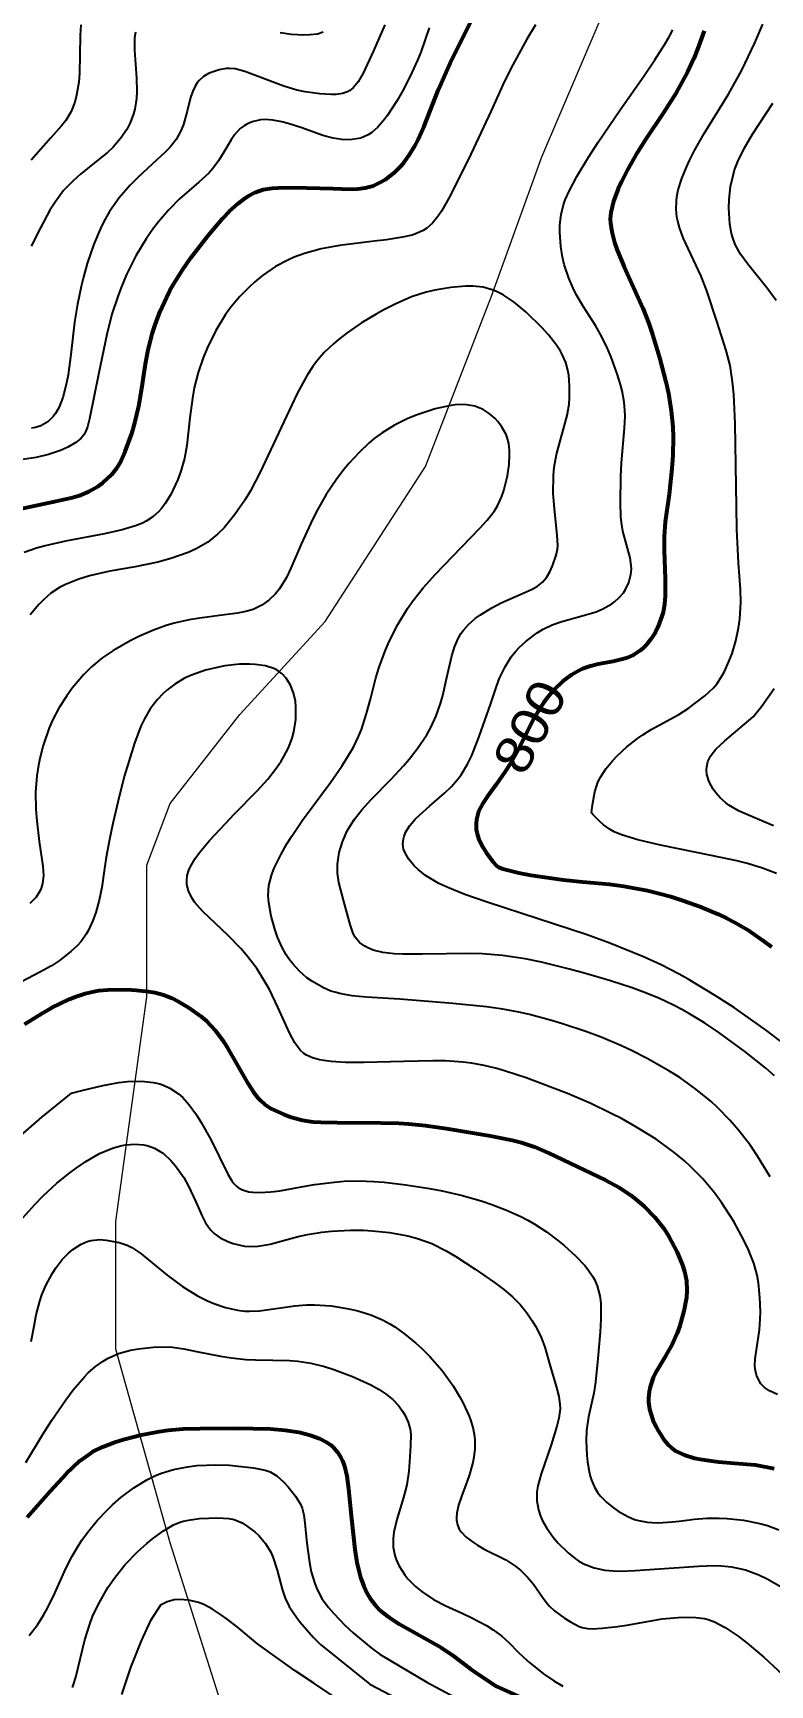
# Model space of a CAD drawing. Header units: metres. Extents: x 545098 to 555652, y 1854398 to 1862642.
# Drawn here: x 548438 to 548775, y 1857948 to 1858705 of the extents above; entities that cross this region are included whole.
import ezdxf
from ezdxf.enums import TextEntityAlignment as Align

# ---------------------------------------------------------------- set-up
doc = ezdxf.new("R2010")
doc.units = ezdxf.units.M
doc.header["$LTSCALE"] = 6.8
for name, color, linetype, lineweight in [('1', 7, 'Continuous', 25), ('2', 7, 'Continuous', 53), ('53', 7, 'Continuous', 13)]:
    doc.layers.add(name, color=color, linetype=linetype, lineweight=lineweight)
doc.layers.add('4', color=7, linetype='Continuous')

msp = doc.modelspace()

# ---------------------------------------------------------------- linework, layer by layer
at = {"layer": '1'}
for points in [[(548667.91, 1858708.39), (548663.95, 1858701.88), (548657.46, 1858690.13), (548653.7, 1858682.57), (548647.41, 1858668.72), (548637.2, 1858646.81), (548628.17, 1858629.02), (548624.76, 1858623.05), (548623.12, 1858620.56), (548620.66, 1858617.5), (548618.14, 1858615.28), (548616.48, 1858614.2), (548613.37, 1858612.75), (548611.33, 1858612.08), (548606.92, 1858611.14), (548599.72, 1858609.98), (548594.03, 1858609.24), (548578.16, 1858607.28), (548569.73, 1858605.76), (548562.08, 1858603.71), (548557.42, 1858601.99), (548554.48, 1858600.68), (548548.87, 1858597.63), (548542.92, 1858593.53), (548539.21, 1858590.49), (548536.88, 1858588.37), (548532.6, 1858584.02), (548528.46, 1858579.06), (548526.01, 1858575.66), (548521.6, 1858568.39), (548517.54, 1858560.26), (548515.71, 1858555.91), (548513.39, 1858549.11), (548511.67, 1858542.11), (548510.82, 1858537.43), (548509.62, 1858528.32), (548508.27, 1858515.79), (548507.19, 1858509.83), (548505.53, 1858503.94), (548504.15, 1858500.16), (548500.98, 1858493.34), (548498.41, 1858489.16), (548496.6, 1858486.8), (548495.34, 1858485.4), (548492.66, 1858482.99), (548489.65, 1858481), (548487.9, 1858480.12), (548484.79, 1858478.89), (548478.67, 1858477.13), (548470.52, 1858475.32), (548452.71, 1858471.84), (548443.36, 1858469.77), (548439.39, 1858468.66), (548433.76, 1858466.67)], [(548459.73, 1858708.41), (548459.48, 1858703.44), (548459.33, 1858694.43), (548459.14, 1858686.33), (548458.79, 1858682.15), (548457.8, 1858676.11), (548456.99, 1858673.04), (548455.29, 1858668.64), (548452.88, 1858664.65), (548450.9, 1858662.08), (548446.04, 1858656.58), (548437.07, 1858646.45)], [(548598.85, 1858708.35), (548593.68, 1858696.55), (548588.93, 1858686.22), (548586.65, 1858682.27), (548584.38, 1858679.54), (548582.82, 1858678.33), (548581.74, 1858677.73), (548579.45, 1858676.93), (548576.58, 1858676.5), (548574.4, 1858676.43), (548569.15, 1858676.78), (548562.47, 1858677.74), (548558.68, 1858678.54), (548552.61, 1858680.24), (548534.74, 1858687.07), (548530.33, 1858688.17), (548527.81, 1858688.39), (548526.23, 1858688.34), (548523.1, 1858687.82), (548519.84, 1858686.79), (548518.22, 1858686.06), (548515.91, 1858684.68), (548513.87, 1858682.89), (548512.99, 1858681.83), (548512.21, 1858680.66), (548510.96, 1858678.03), (548509.98, 1858675.1), (548508.43, 1858668.87), (548506.69, 1858662.78), (548505.57, 1858659.91), (548503.42, 1858655.91), (548500.56, 1858652.28), (548498.24, 1858649.91), (548492.61, 1858644.78), (548485.83, 1858638.52), (548482.31, 1858634.97), (548477.28, 1858629.19), (548472.89, 1858622.91), (548470.3, 1858618.34), (548468.7, 1858615.09), (548465.73, 1858607.99), (548462.71, 1858599.02), (548460.94, 1858592.75), (548459.89, 1858588.56), (548458.17, 1858580.48), (548456.87, 1858572.22), (548455.22, 1858557.43), (548453.9, 1858548.04), (548453.05, 1858543.64), (548451.51, 1858537.74), (548449.61, 1858532.96), (548448.13, 1858530.38), (548447.04, 1858528.93), (548444.62, 1858526.59), (548443.62, 1858525.9), (548441.45, 1858524.78), (548439.01, 1858523.98), (548437.22, 1858523.59)], [(548619.26, 1858707.01), (548615.44, 1858695.88), (548613.92, 1858692.15), (548610.55, 1858684.84), (548606.93, 1858677.97), (548604.5, 1858673.78), (548599.9, 1858666.73)], [(548728.96, 1858702.9), (548730.65, 1858706.18)], [(548756.17, 1858676.65), (548762.29, 1858687.68), (548768.24, 1858700.18), (548771.92, 1858708.76)], [(548484.72, 1858705.07), (548484.39, 1858702.39), (548484.26, 1858696.8), (548485.27, 1858684.04), (548485.39, 1858677.81), (548485.19, 1858674.59), (548484.4, 1858669.74), (548483.83, 1858667.62), (548482.28, 1858663.46), (548480.76, 1858660.47), (548477.94, 1858656.26), (548474.51, 1858652.41), (548471.91, 1858649.98), (548466.07, 1858645.14), (548459.6, 1858639.97), (548456.37, 1858637.14), (548451.84, 1858632.48), (548447.93, 1858627.24), (548445.6, 1858623.47), (548441.25, 1858615.45), (548437.01, 1858606.97)], [(548570.73, 1858705.02), (548568.06, 1858704.19), (548564.51, 1858703.79), (548561.81, 1858703.72), (548556.25, 1858703.96), (548551.06, 1858704.67)], [(548781.94, 1858241.41), (548773.57, 1858247.75), (548758.93, 1858258.07), (548750.62, 1858263.53), (548737.8, 1858271.27), (548733.58, 1858273.59), (548725.3, 1858277.78), (548717.25, 1858281.48), (548701.9, 1858287.69), (548691, 1858291.66), (548669.02, 1858298.97), (548645.71, 1858306.53), (548635.57, 1858310.09), (548627.69, 1858313.24), (548623.58, 1858315.17), (548621.27, 1858316.4), (548617.46, 1858318.79), (548614.14, 1858321.44), (548612.39, 1858323.17), (548609.75, 1858326.44), (548607.98, 1858329.41), (548607.45, 1858330.88), (548607.15, 1858333.23), (548607.42, 1858335.55), (548607.77, 1858336.78), (548608.55, 1858338.69), (548610.34, 1858341.63), (548612.85, 1858344.59), (548614.85, 1858346.56), (548619.31, 1858350.5), (548626.26, 1858356.46), (548629.44, 1858359.53), (548632.23, 1858362.72), (548633.87, 1858364.94), (548636.77, 1858369.73), (548638.68, 1858373.67), (548642.13, 1858382.41), (548647.35, 1858397.58), (548649.96, 1858405.27), (548651.43, 1858409.08), (548653.9, 1858414.39), (548656.78, 1858418.92), (548658.9, 1858421.54), (548660.4, 1858423.14), (548663.55, 1858426.06), (548668.61, 1858429.9), (548671.29, 1858431.54), (548675.49, 1858433.59), (548679.89, 1858435.15), (548689.22, 1858437.63), (548695.6, 1858439.6), (548698.65, 1858440.85), (548702.8, 1858443.16), (548704.03, 1858444.07), (548706.22, 1858446.08), (548708.06, 1858448.28), (548709.08, 1858449.83), (548710.62, 1858453.03), (548711.54, 1858456.67), (548711.72, 1858459.13), (548711.67, 1858460.81), (548711.19, 1858464.26), (548707.88, 1858476.51), (548707.22, 1858480.44), (548706.98, 1858483.15), (548706.81, 1858489.4), (548706.9, 1858501.45), (548707.17, 1858507.74), (548708.59, 1858523.59), (548708.86, 1858529.14), (548708.81, 1858531.71), (548708.5, 1858535.49), (548707.55, 1858540.76), (548706.8, 1858543.67), (548705.28, 1858548.56), (548702.48, 1858556.18), (548700.82, 1858560.14), (548698.12, 1858565.79), (548695.31, 1858570.71), (548689.78, 1858579.22), (548686.51, 1858584.87), (548685.04, 1858587.79), (548683.1, 1858592.32), (548681.02, 1858598.67), (548680.23, 1858601.94), (548679.39, 1858606.89), (548678.96, 1858613.48), (548679.06, 1858616.75), (548679.65, 1858621.59), (548680.68, 1858625.89), (548681.45, 1858628.17), (548683.05, 1858631.96), (548686.7, 1858638.9), (548692.07, 1858647.78), (548696.47, 1858654.6), (548706.62, 1858669.5), (548717.48, 1858684.86), (548722.55, 1858692.34), (548727.03, 1858699.49), (548728.96, 1858702.9)], [(548778.13, 1858319.75), (548771.79, 1858322.14), (548764.91, 1858324.23), (548760.05, 1858325.44), (548748.29, 1858327.91), (548725.07, 1858332.6), (548714.65, 1858335.06), (548707.27, 1858337.34), (548703.82, 1858338.82), (548701.98, 1858339.82), (548699, 1858341.93), (548697.08, 1858343.63), (548694.25, 1858346.55), (548693.5, 1858347.42), (548693.91, 1858351.12), (548695.01, 1858357.08), (548696.44, 1858361.52), (548697.54, 1858363.86), (548699.99, 1858367.62), (548703.03, 1858371.3), (548705.18, 1858373.56), (548709.71, 1858377.72), (548714.47, 1858381.46), (548716.95, 1858383.18), (548720.83, 1858385.58), (548733.42, 1858392.44), (548737.7, 1858395.23), (548745.37, 1858401.12), (548749.29, 1858404.75), (548750.98, 1858406.73), (548753.35, 1858410.32), (548754.39, 1858412.27), (548756.4, 1858416.73), (548757.8, 1858420.44), (548759.56, 1858426.31), (548760.82, 1858432.24), (548761.37, 1858436.18), (548761.82, 1858443.98), (548761.67, 1858449.75), (548760.78, 1858461.99), (548760.08, 1858477.37), (548759.87, 1858487.61), (548759.28, 1858525.78), (548758.62, 1858539.3), (548758.07, 1858544.9), (548756.89, 1858552.4), (548755.2, 1858559.28), (548750.91, 1858572.59), (548746.23, 1858586.49), (548743.61, 1858593.29), (548735.46, 1858610.85), (548733.71, 1858615.53), (548732.94, 1858618.41), (548732.59, 1858620.27), (548732.24, 1858623.93), (548732.35, 1858627.67), (548732.59, 1858629.63), (548733.21, 1858632.75), (548734.81, 1858637.95), (548736.96, 1858643.28), (548738.3, 1858646.19), (548740.66, 1858650.87), (548745.01, 1858658.55), (548756.17, 1858676.65)], [(548778.06, 1858582.18), (548773.79, 1858587.9), (548765.04, 1858598.76), (548761.68, 1858603.43), (548759.29, 1858607.84), (548758.18, 1858610.77), (548757.62, 1858612.8), (548756.85, 1858617.13), (548756.46, 1858621.96), (548756.41, 1858624.53), (548756.53, 1858628.46), (548757.18, 1858634.38), (548758.26, 1858639.46), (548759.01, 1858641.98), (548760.43, 1858645.8), (548763.33, 1858651.81), (548767.19, 1858658.33), (548776.45, 1858672.56)], [(548599.9, 1858666.73), (548598.34, 1858664.64), (548595.5, 1858661.35), (548592.91, 1858659.05), (548591.25, 1858657.96), (548587.94, 1858656.56), (548583.98, 1858655.81), (548581.18, 1858655.72), (548579.24, 1858655.83), (548575.23, 1858656.48), (548570.52, 1858657.78), (548560.89, 1858661.2), (548554.67, 1858663.2), (548551.75, 1858663.97), (548547.7, 1858664.75), (548544.16, 1858665), (548542.02, 1858664.87), (548538.12, 1858663.98), (548535.66, 1858662.92), (548534.46, 1858662.2), (548532.71, 1858660.86), (548530.15, 1858658.08), (548528.51, 1858655.68), (548525.27, 1858650.14), (548522.81, 1858646.07), (548520.22, 1858642.6), (548518.32, 1858640.52), (548513.83, 1858636.38), (548504.94, 1858628.65), (548499.88, 1858623.58), (548495.28, 1858618.2), (548492.99, 1858615.21), (548489.63, 1858610.4), (548484.88, 1858602.52), (548480.65, 1858593.99), (548478.15, 1858588.05), (548476.64, 1858584.01), (548473.98, 1858575.82), (548471.58, 1858566.62), (548467.95, 1858548.93), (548463.69, 1858527.97), (548462.75, 1858524.2), (548462.23, 1858522.69), (548461.24, 1858520.77), (548459.83, 1858519.08), (548458.92, 1858518.26), (548457.44, 1858517.16), (548453.74, 1858514.99), (548450.45, 1858513.48), (548445, 1858511.57), (548439.26, 1858510.24), (548426.82, 1858508.38)], [(548681.67, 1858553.77), (548680.24, 1858557.11), (548679.27, 1858558.88), (548677.47, 1858561.69), (548673.84, 1858566.36), (548670.74, 1858569.8), (548663.57, 1858576.77), (548658.1, 1858581.31), (548653.12, 1858584.68), (548650.02, 1858586.27), (548648, 1858587.08), (548643.95, 1858588.17), (548639.22, 1858588.67), (548635.95, 1858588.67), (548629.1, 1858588.1), (548621.76, 1858586.94), (548617.75, 1858585.97), (548611.09, 1858583.76), (548603.59, 1858580.46), (548598.37, 1858577.79), (548594.9, 1858575.87), (548588.25, 1858571.85), (548581.62, 1858567.28), (548577.73, 1858564.24), (548575.36, 1858562.23), (548571.17, 1858558.26), (548567.59, 1858554.21), (548565.9, 1858551.93), (548563.31, 1858547.86), (548558.84, 1858539.52), (548541.79, 1858503.48), (548537.36, 1858494.94), (548534.87, 1858490.71), (548530.29, 1858484.08), (548525.29, 1858478.05), (548522.5, 1858475.23), (548517.84, 1858471.45), (548512.58, 1858468.38), (548508.81, 1858466.69), (548500.96, 1858463.97), (548495.07, 1858462.35), (548484.61, 1858460.11), (548473.04, 1858458.2), (548463.73, 1858455.99), (548458.83, 1858454.49), (548452.75, 1858452.09), (548449.95, 1858450.66), (548446.09, 1858448.13), (548442.65, 1858445.1), (548440.54, 1858442.87), (548436.62, 1858438.13)], [(548777.23, 1858226.97), (548773.21, 1858230.52), (548763.65, 1858238.17), (548751.82, 1858246.82), (548745.24, 1858251.21), (548738.39, 1858255.38), (548734.9, 1858257.33), (548731.38, 1858259.16), (548724.26, 1858262.5), (548717.02, 1858265.47), (548712.13, 1858267.27), (548702.16, 1858270.58), (548690.78, 1858273.93), (548683.44, 1858275.9), (548670.54, 1858279.03), (548663.18, 1858280.54), (548652.74, 1858282.11), (548643.67, 1858282.89), (548638.07, 1858283.03), (548615.96, 1858282.68), (548607.05, 1858282.67), (548603.15, 1858282.84), (548597.98, 1858283.45), (548593.59, 1858284.56), (548591.12, 1858285.57), (548589.67, 1858286.35), (548587.28, 1858288.14), (548585.38, 1858290.47), (548584.45, 1858292.22), (548583.05, 1858296.25), (548579.98, 1858307.49), (548577.85, 1858315.57), (548577.26, 1858319.89), (548577.26, 1858323.97), (548577.46, 1858326.08), (548578.03, 1858329.31), (548579.5, 1858334.23), (548581.72, 1858339.17), (548583.61, 1858342.43), (548585.05, 1858344.59), (548588.33, 1858348.87), (548592.59, 1858353.58), (548601.78, 1858362.81), (548607.46, 1858368.95), (548610.09, 1858372.05), (548613.75, 1858376.77), (548618.08, 1858383.25), (548619.98, 1858386.62), (548622.42, 1858391.9), (548624.35, 1858397.47), (548625.4, 1858401.28), (548627.14, 1858408.87), (548629.5, 1858419.39), (548630.87, 1858423.86), (548632.56, 1858427.63), (548633.9, 1858429.82), (548634.9, 1858431.18), (548637.2, 1858433.73), (548640.29, 1858436.45), (548642.61, 1858438.19), (548647.8, 1858441.42), (548652.08, 1858443.6), (548660.88, 1858447.44), (548666.35, 1858449.89), (548668.8, 1858451.34), (548670.99, 1858453.1), (548671.97, 1858454.14), (548672.87, 1858455.29), (548674.43, 1858457.84), (548675.68, 1858460.55), (548677.32, 1858465.49), (548677.9, 1858468.21), (548678.02, 1858469.91), (548677.71, 1858474.56), (548676.48, 1858486.85), (548676.01, 1858493.72), (548676.04, 1858501.92), (548676.41, 1858505.75), (548677.45, 1858511.54), (548682.35, 1858529.5), (548683.19, 1858534.58), (548683.42, 1858537.61), (548683.42, 1858543.03), (548683.06, 1858547.87), (548682.67, 1858550.21), (548681.67, 1858553.77)], [(548775.31, 1858180.8), (548769.52, 1858190.22), (548766.21, 1858195.05), (548760.76, 1858202.18), (548756.82, 1858206.73), (548751.2, 1858212.47), (548748.24, 1858215.2), (548741.25, 1858220.96), (548733.85, 1858226.18), (548728.82, 1858229.35), (548718.9, 1858234.97), (548711.84, 1858238.56), (548707.23, 1858240.72), (548697.85, 1858244.67), (548690.42, 1858247.45), (548680.22, 1858250.87), (548675.13, 1858252.4), (548665.18, 1858255.03), (548660.27, 1858256.13), (548652.89, 1858257.5), (548645.41, 1858258.55), (548629.98, 1858260.12), (548605.74, 1858262.08), (548590.39, 1858263.1), (548583.98, 1858263.71), (548578.84, 1858264.53), (548575.95, 1858265.25), (548574.18, 1858265.83), (548570.8, 1858267.26), (548565.73, 1858270.17), (548563.26, 1858271.94), (548559.79, 1858274.92), (548556.73, 1858278.25), (548554.91, 1858280.66), (548553.8, 1858282.37), (548551.78, 1858286.03), (548549.83, 1858290.52), (548548.71, 1858293.67), (548546.92, 1858300.09), (548545.79, 1858306.39), (548545.57, 1858309.5), (548545.85, 1858314.12), (548546.96, 1858318.75), (548548.11, 1858321.87), (548551.22, 1858328.28), (548554.11, 1858333.33), (548556.29, 1858336.81), (548561.22, 1858344.07), (548574.03, 1858361.32), (548579.24, 1858368.85), (548581.54, 1858372.46), (548584.53, 1858377.6), (548586.9, 1858382.4), (548588.23, 1858385.64), (548590.56, 1858392.9), (548592.28, 1858399.51), (548594.82, 1858409.25), (548596.3, 1858414.16), (548598.86, 1858421.18), (548600.75, 1858425.59), (548604.84, 1858433.74), (548609.31, 1858441.1), (548611.89, 1858444.74), (548616.49, 1858450.5), (548622.13, 1858456.85), (548633.94, 1858469.21), (548642.59, 1858478.07), (548645.72, 1858481.52), (548649.05, 1858485.85), (548650.42, 1858488.14), (548652.23, 1858492.04), (548653.29, 1858495.07), (548655, 1858501.83), (548655.78, 1858507.04), (548656.02, 1858511.45), (548655.95, 1858513.55), (548655.59, 1858516.56), (548654.88, 1858519.4), (548654.39, 1858520.75), (548652.36, 1858524.49), (548650.65, 1858526.7), (548649.39, 1858528.04), (548646.7, 1858530.36), (548643.86, 1858532.17), (548642.39, 1858532.89), (548640.08, 1858533.71), (548636.33, 1858534.39), (548632.13, 1858534.42), (548629.03, 1858534.07), (548621.96, 1858532.5), (548613.75, 1858529.8), (548609.48, 1858528.06), (548603.28, 1858525.03), (548597.6, 1858521.51), (548594.06, 1858518.86), (548591.76, 1858516.92), (548587.19, 1858512.58), (548582.59, 1858507.58), (548580.3, 1858504.83), (548576.91, 1858500.42)], [(548576.91, 1858500.42), (548572.06, 1858493.21), (548567.63, 1858485.42), (548564.97, 1858480.19), (548560.53, 1858470.5), (548555.91, 1858459.53), (548553.84, 1858455.2), (548550.65, 1858450.05), (548548.84, 1858447.78), (548545.85, 1858444.85), (548542.55, 1858442.54), (548540.2, 1858441.34), (548538.59, 1858440.67), (548535.26, 1858439.63), (548531.4, 1858438.85), (548523.21, 1858437.89), (548514.18, 1858436.69), (548509.34, 1858435.83), (548502.49, 1858434.29), (548498.84, 1858433.23), (548492.98, 1858431.15), (548486.66, 1858428.38), (548482.4, 1858426.25), (548474.44, 1858421.69), (548469.41, 1858418.27), (548466.45, 1858415.92), (548464.59, 1858414.28), (548461.01, 1858410.72), (548455.77, 1858404.52), (548453.28, 1858401.11), (548449.86, 1858395.77), (548446.96, 1858390.26), (548445.29, 1858386.46), (548442.49, 1858378.32), (548440.99, 1858372.4), (548440.37, 1858369.29), (548439.63, 1858364.46), (548439.06, 1858356.89), (548439.19, 1858349.04), (548439.57, 1858343.86), (548440.73, 1858334.26), (548442.35, 1858323.05), (548442.62, 1858318.74), (548442.25, 1858315.07), (548441.6, 1858312.89), (548440.98, 1858311.51), (548439.25, 1858308.86), (548436.47, 1858305.87)], [(548654.13, 1858229.21), (548650.14, 1858230.39), (548644.42, 1858231.78), (548638.52, 1858232.81), (548634.52, 1858233.31), (548626.61, 1858233.87), (548620.88, 1858233.92), (548607.47, 1858233.49), (548589.37, 1858233.09), (548580.91, 1858233.16), (548574.34, 1858233.54), (548570.93, 1858233.96), (548569, 1858234.32), (548565.75, 1858235.24), (548563.06, 1858236.46), (548561.85, 1858237.26), (548560.15, 1858238.79), (548557.71, 1858242.06), (548555.21, 1858246.72), (548549.89, 1858258.45), (548546.03, 1858266.5), (548543.89, 1858270.43), (548540.27, 1858276.17), (548536.07, 1858281.67), (548533.07, 1858285.15), (548527.01, 1858291.44), (548515.52, 1858302.24), (548511.89, 1858306.39), (548510.49, 1858308.47), (548508.99, 1858311.68), (548508.3, 1858314.71), (548508.22, 1858316.29), (548508.46, 1858318.73), (548509.17, 1858321.27), (548509.72, 1858322.58), (548512.09, 1858326.61), (548514.13, 1858329.34), (548518.7, 1858334.73), (548525.9, 1858342.61), (548530.16, 1858347.04), (548540.39, 1858357.55), (548545.27, 1858362.96), (548549.28, 1858368.01), (548551.46, 1858371.19), (548552.71, 1858373.25), (548554.77, 1858377.25), (548556.46, 1858381.65), (548557.25, 1858384.54), (548558.15, 1858390.27), (548558.22, 1858395.94), (548557.93, 1858398.66), (548557.07, 1858402.49), (548555.69, 1858405.9), (548554.53, 1858407.89), (548553.68, 1858409.09), (548551.85, 1858411.11), (548549.64, 1858412.8), (548548.02, 1858413.63), (548544.28, 1858414.79), (548539.62, 1858415.47), (548536.92, 1858415.62), (548532.41, 1858415.52), (548525.65, 1858414.75), (548522.12, 1858414.1), (548516.88, 1858412.81), (548510.33, 1858410.54), (548507.24, 1858409.1), (548502.82, 1858406.47), (548499.1, 1858403.6), (548497.33, 1858402), (548494.84, 1858399.4), (548491.53, 1858395.15), (548488.82, 1858390.51), (548487.25, 1858387.12), (548484.34, 1858379.35), (548479.79, 1858364.52), (548477.43, 1858355.62), (548474.35, 1858342.58), (548472.98, 1858336.08), (548471.31, 1858327.11), (548470.52, 1858321.98), (548469.31, 1858313.31), (548468.21, 1858307.49), (548466.56, 1858301.75), (548465.2, 1858298.1), (548463.21, 1858293.73), (548462.17, 1858291.85), (548459.84, 1858288.49), (548458.29, 1858286.77), (548455.2, 1858283.97), (548449.97, 1858279.85), (548446.25, 1858277.42), (548441.24, 1858274.56), (548426.22, 1858266.66)], [(548776.82, 1858341.48), (548761.06, 1858348.3), (548756.29, 1858351.01), (548754.92, 1858352.03), (548752.44, 1858354.27), (548750.34, 1858356.67), (548749.17, 1858358.33), (548747.39, 1858361.6), (548746.35, 1858365.04), (548746.15, 1858367.17), (548746.22, 1858368.51), (548746.78, 1858371.01), (548747.89, 1858373.35), (548748.73, 1858374.56), (548750.47, 1858376.56), (548754.46, 1858380.37), (548767.51, 1858391.49), (548771.26, 1858396.18), (548777.05, 1858404.37)], [(548426.3, 1858194.41), (548441.97, 1858208.02), (548455.48, 1858218.99), (548460.81, 1858220.46), (548469.89, 1858222.63), (548477.13, 1858223.91), (548481.12, 1858224.37), (548487.52, 1858224.56), (548492.99, 1858224.01), (548495.89, 1858223.31), (548497.57, 1858222.72), (548500.53, 1858221.34), (548504.49, 1858218.78), (548506.41, 1858217.08), (548509.39, 1858213.7), (548512.63, 1858209.13), (548514.86, 1858205.57), (548519.19, 1858197.79), (548527.02, 1858181.89), (548528.82, 1858178.85), (548529.72, 1858177.67), (548531.15, 1858176.25), (548531.94, 1858175.67), (548533.73, 1858174.76), (548536.72, 1858173.93), (548538.48, 1858173.69), (548541.47, 1858173.55), (548546.76, 1858173.85), (548550.81, 1858174.39), (548559.76, 1858175.97), (548566.74, 1858177.19), (548575.83, 1858178.36), (548580.31, 1858178.71), (548587.04, 1858178.88), (548593.88, 1858178.63), (548598.57, 1858178.25), (548608.47, 1858177.09), (548619.32, 1858175.43), (548625.16, 1858174.32), (548634.51, 1858172.14), (548643.38, 1858169.57), (548647.9, 1858168.05), (548654.64, 1858165.47), (548661.17, 1858162.51), (548664.3, 1858160.89), (548667.31, 1858159.18), (548672.93, 1858155.54), (548678, 1858151.76), (548681.05, 1858149.24), (548686.3, 1858144.42), (548690.38, 1858140.11), (548692.02, 1858138.1), (548694.02, 1858135.19), (548694.83, 1858133.75), (548696.12, 1858130.82), (548697.33, 1858126.18), (548697.73, 1858122.87), (548697.83, 1858115.63), (548697.49, 1858109.64), (548696.4, 1858097.47), (548695.32, 1858086.73), (548694.49, 1858081.64), (548692.1, 1858070.81), (548691.25, 1858064.5), (548691.05, 1858059.81), (548691.31, 1858053.32), (548691.65, 1858050.15), (548692.43, 1858045.7), (548692.93, 1858043.69), (548693.5, 1858041.85), (548694.86, 1858038.65), (548696.46, 1858035.99), (548697.65, 1858034.45), (548700.28, 1858031.76), (548703.52, 1858029.11), (548705.76, 1858027.57), (548710.13, 1858025.1), (548713.13, 1858023.85), (548715.05, 1858023.27), (548719.02, 1858022.57), (548723.53, 1858022.31), (548726.09, 1858022.35), (548730.4, 1858022.66), (548733.62, 1858023.03), (548740.68, 1858023.91), (548746.25, 1858024.38)], [(548778.67, 1858081.1), (548774.93, 1858082.69), (548772.66, 1858084.23), (548771, 1858085.99), (548770.18, 1858087.25), (548769.06, 1858089.87), (548768.42, 1858092.64), (548768.31, 1858094.28), (548768.45, 1858097.3), (548770.35, 1858110.65), (548770.71, 1858115.6), (548770.8, 1858118.91), (548770.61, 1858125.51), (548769.93, 1858132.19), (548769.28, 1858135.67), (548767.74, 1858141.21), (548765.38, 1858147.25), (548763.39, 1858151.49), (548758.62, 1858160.25), (548752.96, 1858169.05), (548749.76, 1858173.4), (548744.39, 1858179.81), (548738.98, 1858185.34), (548736.01, 1858188.04), (548731.19, 1858192.05), (548723.06, 1858197.94), (548713.81, 1858203.69), (548707.15, 1858207.4), (548702.56, 1858209.79), (548693.14, 1858214.3), (548682.5, 1858218.87), (548675.67, 1858221.57), (548663.52, 1858226.04), (548654.13, 1858229.21)], [(548431.85, 1858160.41), (548438.63, 1858168.12), (548442.52, 1858172.05), (548448.79, 1858177.8), (548454.64, 1858182.54), (548457.59, 1858184.73), (548461.99, 1858187.71), (548468.34, 1858191.37), (548474.2, 1858193.88), (548477.83, 1858194.94), (548480.14, 1858195.39), (548484.54, 1858195.72), (548488.66, 1858195.35), (548490.62, 1858194.89), (548493.43, 1858193.86), (548496.1, 1858192.41), (548497.38, 1858191.52), (548500.97, 1858188.26), (548503.15, 1858185.74), (548506.88, 1858180.4), (548509.08, 1858176.53), (548512.41, 1858169.31), (548515.27, 1858162.67), (548516.81, 1858159.7), (548519.25, 1858156.24), (548520.76, 1858154.73), (548523.53, 1858152.73), (548526.97, 1858151.07), (548529.52, 1858150.18), (548534.72, 1858149.03), (548538.41, 1858148.79), (548540.89, 1858148.93), (548546.44, 1858149.95), (548559.25, 1858153.36), (548563.46, 1858154.3), (548570.02, 1858155.36), (548574.45, 1858155.85), (548583.11, 1858156.32), (548589.2, 1858156.28), (548593.14, 1858156.07), (548601.08, 1858155.21), (548609.46, 1858153.68), (548613.79, 1858152.53), (548620.35, 1858150.14), (548626.93, 1858146.85), (548631.34, 1858144.25), (548640.23, 1858138.46), (548649.15, 1858132.32), (548653.39, 1858129.1), (548657.31, 1858125.73), (548659.12, 1858123.98), (548660.8, 1858122.19), (548663.82, 1858118.51), (548666.38, 1858114.78), (548667.85, 1858112.31), (548670.23, 1858107.57), (548672.13, 1858102.68), (548674.76, 1858093.52), (548677.44, 1858084.26), (548678.47, 1858080.12), (548679.01, 1858076.63), (548679.08, 1858074.52), (548678.57, 1858070.22), (548677.69, 1858066.51), (548675.03, 1858058.03), (548670.49, 1858044.69), (548668.98, 1858039.13), (548668.53, 1858036.41), (548668.43, 1858032.33), (548669.16, 1858028.15), (548670.1, 1858025.34), (548670.92, 1858023.47), (548672.97, 1858019.75), (548675.88, 1858015.68), (548678.08, 1858013.11), (548682.8, 1858008.46), (548686.04, 1858005.88), (548687.71, 1858004.76), (548690.32, 1858003.3), (548694.64, 1858001.62), (548699.65, 1858000.59)], [(548446.74, 1858136.64), (548448.46, 1858139.28), (548451.22, 1858142.86), (548454.08, 1858145.82), (548456.02, 1858147.44), (548459.84, 1858149.91), (548462.62, 1858151.1), (548464.46, 1858151.62), (548468.26, 1858152), (548471.31, 1858151.78), (548477.33, 1858150.62), (548481.03, 1858149.46), (548483.14, 1858148.38), (548487.19, 1858145.61), (548490.7, 1858142.77), (548499.22, 1858135.72), (548506.24, 1858130.47), (548513.21, 1858126.22), (548517.7, 1858124.01), (548520.57, 1858122.79), (548525.97, 1858120.93), (548531.42, 1858119.67), (548534.8, 1858119.26), (548537.01, 1858119.17), (548541.47, 1858119.35), (548557.65, 1858121.72), (548563.07, 1858122.13), (548566.72, 1858122.15), (548574.31, 1858121.62), (548582.47, 1858120.3), (548586.57, 1858119.34), (548592.44, 1858117.54), (548597.77, 1858115.28), (548601.15, 1858113.44), (548603.4, 1858112.03), (548608.05, 1858108.7), (548613.03, 1858104.62), (548615.61, 1858102.3), (548619.48, 1858098.49), (548625.1, 1858092.08), (548630.17, 1858085), (548633.11, 1858080.16), (548634.81, 1858077), (548637.51, 1858071.04), (548638.24, 1858069.01), (548639.29, 1858065.27), (548639.87, 1858061.93), (548640.05, 1858059.89), (548640.05, 1858056.17), (548639.68, 1858052.37), (548639.22, 1858049.88), (548637.67, 1858044.47), (548636.56, 1858041.36), (548634.13, 1858034.82), (548632.63, 1858030.31), (548631.82, 1858026.65), (548631.66, 1858024.64), (548631.7, 1858023.47), (548632.08, 1858021.4), (548632.95, 1858019.39), (548633.8, 1858018.16), (548636.16, 1858015.76), (548639.44, 1858013.26), (548641.33, 1858012.02), (548644.38, 1858010.26), (548654.25, 1858005.25), (548658.87, 1858002.2), (548661.12, 1858000.41), (548664.26, 1857997.43), (548666.99, 1857994.17), (548671.13, 1857988.14), (548673.14, 1857985.32), (548674.26, 1857984.07), (548676.54, 1857982), (548681.11, 1857978.55), (548683.8, 1857976.84), (548687.87, 1857974.83), (548689.17, 1857974.39), (548691.63, 1857973.86), (548693.97, 1857973.69), (548698.43, 1857973.94), (548705.42, 1857974.7), (548709.65, 1857975.36), (548725.84, 1857978.23), (548733.08, 1857978.97), (548736.47, 1857979.1), (548741.18, 1857978.96), (548744.99, 1857978.42), (548746.86, 1857977.94), (548749.76, 1857976.87), (548754.68, 1857974.25), (548760.56, 1857970.27), (548764.71, 1857967.14), (548772.41, 1857960.77), (548783.08, 1857950.8)], [(548437.01, 1858105.25), (548438.38, 1858112.39), (548439.34, 1858117.52), (548440.92, 1858123.78), (548441.92, 1858126.72), (548443.72, 1858131.03), (548446.74, 1858136.64)], [(548434.6, 1858049.9), (548442.18, 1858062.59), (548446.43, 1858069.3), (548452.83, 1858078.65), (548456.23, 1858083.16), (548461.4, 1858089.18), (548463.11, 1858090.91), (548466.52, 1858093.91), (548469.93, 1858096.36), (548472.24, 1858097.71), (548476.98, 1858099.81), (548482.53, 1858101.35), (548486.21, 1858102)], [(548486.21, 1858102), (548493, 1858102.68), (548498.72, 1858102.83), (548501.65, 1858102.65), (548506.85, 1858101.93), (548513.52, 1858100.65), (548523.62, 1858098.65), (548528.61, 1858097.84), (548535.46, 1858097.1), (548539.67, 1858096.86), (548547.57, 1858096.72), (548555.22, 1858096.57), (548559.09, 1858096.31), (548565.05, 1858095.46), (548571.28, 1858093.91), (548575.55, 1858092.54), (548584.14, 1858089.23), (548592.46, 1858085.43), (548596.27, 1858083.34), (548599.7, 1858081.08), (548601.24, 1858079.88), (548602.65, 1858078.64), (548605.09, 1858076.06), (548607.03, 1858073.44), (548608.07, 1858071.71), (548609.59, 1858068.44), (548610.49, 1858065.13), (548610.73, 1858062.91), (548610.67, 1858057.54), (548610.25, 1858050.15), (548609.85, 1858045.99), (548608.91, 1858039.73), (548607.5, 1858033.9), (548604.35, 1858023.75), (548602.99, 1858017.91), (548602.68, 1858015.15), (548602.78, 1858011.05), (548603.51, 1858007.34), (548604.12, 1858005.47), (548605.36, 1858002.65), (548607.99, 1857998.47), (548609.46, 1857996.64), (548612.95, 1857993.09), (548615.99, 1857990.58), (548621.11, 1857987.16), (548626.75, 1857984.22), (548634.57, 1857980.71), (548638.38, 1857978.96), (548645.38, 1857975.23), (548648.48, 1857973.28), (548652.51, 1857970.3), (548655.79, 1857967.28), (548659.94, 1857963.01), (548662.35, 1857960.66), (548665.19, 1857958.15), (548671.59, 1857953.09), (548676.3, 1857949.84), (548680.43, 1857947.47)], [(548436.05, 1857970.63), (548439.89, 1857975.58), (548442.67, 1857979.95), (548444.46, 1857983.13), (548447.9, 1857990.05), (548452.94, 1858001.33), (548455.76, 1858007), (548458.62, 1858011.9), (548460.2, 1858014.31), (548462.79, 1858017.89), (548467.24, 1858023.27), (548471.8, 1858028.08), (548474.25, 1858030.44), (548478.08, 1858033.82), (548484, 1858038.34), (548489.98, 1858041.96), (548493.99, 1858043.87), (548496.7, 1858044.94), (548502.2, 1858046.65), (548508.57, 1858047.94), (548512.88, 1858048.47), (548521.52, 1858048.84), (548527.84, 1858048.6), (548531.83, 1858048.28), (548538.83, 1858047.41), (548544.17, 1858046.35), (548546.4, 1858045.55), (548549.53, 1858043.71), (548552.66, 1858040.93), (548554.65, 1858038.75), (548558.05, 1858034.42), (548560.28, 1858030.81), (548561.01, 1858029.04), (548561.79, 1858025.98), (548562.34, 1858022.08), (548563.2, 1858012.93), (548564.39, 1858004.07), (548565.25, 1857999.87), (548566.82, 1857994.43), (548567.92, 1857991.72), (548570.13, 1857987.63), (548573.13, 1857983.45), (548575.48, 1857980.68), (548580.61, 1857975.35), (548584.55, 1857971.68), (548592.58, 1857965.04), (548596.77, 1857961.91), (548618.09, 1857949.27), (548637.52, 1857938.83)], [(548455.89, 1857946.85), (548456.47, 1857948.17), (548457.52, 1857951.54), (548461.59, 1857968.68), (548463.8, 1857975.87), (548465.14, 1857979.31), (548467.63, 1857984.65), (548472.13, 1857992.58), (548474.95, 1857996.76), (548479.95, 1858003.06), (548485.81, 1858009.11), (548489.9, 1858012.78), (548492.58, 1858014.99), (548497.54, 1858018.64), (548502.16, 1858021.33), (548504.83, 1858022.44), (548506.53, 1858022.97), (548509.95, 1858023.67), (548514.08, 1858024.2), (548522.49, 1858024.58), (548527.47, 1858024.24), (548529.86, 1858023.71), (548533.52, 1858022.21), (548536.1, 1858020.64), (548539.52, 1858017.96), (548541.15, 1858016.43), (548544.35, 1858012.72), (548546.69, 1858008.85), (548547.84, 1858006.19), (548549.55, 1858000.64), (548551.83, 1857991.9), (548553.27, 1857987.74), (548555.11, 1857983.96), (548556.56, 1857981.59), (548559.96, 1857976.97), (548566.09, 1857969.93), (548569.47, 1857966.52), (548592.02, 1857948.32), (548613.83, 1857936.93)], [(548746.25, 1858024.38), (548751.87, 1858024.46), (548755.6, 1858024.29), (548763.08, 1858023.44), (548770.49, 1858021.97), (548774.08, 1858020.97), (548779.22, 1858019.05)], [(548699.65, 1858000.59), (548703.58, 1858000.25), (548706.54, 1858000.17), (548713.43, 1858000.35), (548742.48, 1858002.48), (548749.77, 1858002.64), (548753.02, 1858002.53), (548757.55, 1858002.08), (548761.82, 1858001.26), (548763.91, 1858000.69), (548770.08, 1857998.43), (548773.94, 1857996.63), (548780.37, 1857993)], [(548581.12, 1857938.84), (548566.43, 1857948.8), (548557.9, 1857954.49), (548540.64, 1857966.8), (548531.28, 1857974.59), (548526.68, 1857978.19), (548524.15, 1857980.04), (548519.97, 1857982.76), (548515.99, 1857984.8), (548513.59, 1857985.72), (548509.11, 1857986.79), (548504.71, 1857987.12), (548502.51, 1857986.92), (548499.21, 1857986.03), (548496.27, 1857984.52), (548491.56, 1857977.27), (548487.29, 1857968.25), (548482.55, 1857955.92), (548478.29, 1857943.59)]]:
    msp.add_lwpolyline(points, dxfattribs=at)
at = {"layer": '2'}
for points in [[(548459.07, 1858492.87), (548463.45, 1858494.58), (548467.46, 1858496.88), (548469.88, 1858498.66), (548473.94, 1858502.44), (548476.24, 1858505.29), (548477.55, 1858507.42), (548480.11, 1858513.04), (548483.03, 1858521.21), (548484.48, 1858526.05), (548486.34, 1858533.8), (548487.68, 1858541.81), (548489.3, 1858552.92), (548490.39, 1858558.73), (548492.44, 1858566.81), (548493.74, 1858570.94), (548496.08, 1858577.22), (548498.92, 1858583.51), (548500.53, 1858586.64), (548502.27, 1858589.76), (548506.06, 1858595.86), (548510.08, 1858601.68), (548517.98, 1858611.96), (548524.69, 1858619.8), (548527.62, 1858622.88), (548531.7, 1858626.62), (548535.16, 1858629.21), (548536.86, 1858630.26), (548539.4, 1858631.56), (548543.27, 1858632.9), (548547.34, 1858633.59), (548550.26, 1858633.78), (548556.91, 1858633.83), (548575.25, 1858633.46), (548582.88, 1858633.13), (548586.48, 1858633.22), (548590.01, 1858633.7), (548591.76, 1858634.12), (548593.51, 1858634.7), (548596.98, 1858636.27), (548599.24, 1858637.61), (548603.54, 1858640.94), (548606.5, 1858643.95), (548607.87, 1858645.59), (548610.41, 1858649.17), (548612.71, 1858653.09), (548614.14, 1858655.89), (548616.83, 1858661.93), (548623.52, 1858678.84), (548628.81, 1858690.84), (548635.3, 1858704.17), (548639.01, 1858711.35)], [(548744.99, 1858705.62), (548742.03, 1858697.22), (548740.29, 1858693), (548737.36, 1858686.67), (548732.23, 1858677.22), (548726.34, 1858667.95), (548718.24, 1858655.94), (548714.5, 1858650.13), (548709.75, 1858641.75), (548707.19, 1858636.54), (548705.76, 1858633.31), (548703.62, 1858627.57), (548702.33, 1858622.37), (548702.07, 1858619.38), (548702.13, 1858617.48), (548702.74, 1858613.59), (548704.09, 1858608.69), (548705.31, 1858605.13), (548708.4, 1858597.53), (548716.93, 1858578.66), (548719.68, 1858571.53), (548721.42, 1858566.53), (548724.65, 1858555.98), (548727.5, 1858544.95), (548728.68, 1858539.46), (548730, 1858531.54), (548730.68, 1858524.23), (548730.84, 1858519.68), (548730.66, 1858511.2), (548730.27, 1858505.23), (548728.98, 1858493.41), (548727.28, 1858480.68), (548726.76, 1858474.09), (548726.68, 1858467.5), (548727.16, 1858454.77), (548727.19, 1858446.89), (548726.87, 1858443.1), (548726.22, 1858439.35), (548725.74, 1858437.49), (548723.92, 1858432.58), (548722.73, 1858430.23), (548720.66, 1858426.94), (548718.28, 1858424.05), (548717, 1858422.8), (548715.65, 1858421.69), (548712.8, 1858419.89), (548709.78, 1858418.53), (548707.68, 1858417.83), (548703.33, 1858416.78), (548696.53, 1858415.52), (548693.01, 1858414.66), (548689.41, 1858413.39), (548687.58, 1858412.55), (548684.29, 1858410.65), (548682.64, 1858409.51), (548680.17, 1858407.56), (548676.56, 1858404.13), (548673.13, 1858400.12), (548671.51, 1858397.91), (548669.96, 1858395.57), (548667.06, 1858390.62), (548659.57, 1858375.86), (548656.21, 1858369.89), (548654.04, 1858366.46), (548649.78, 1858360.41), (548645.69, 1858354.81), (548643.91, 1858352.07), (548641.84, 1858348.01), (548640.83, 1858344.4), (548640.64, 1858342.59), (548640.74, 1858339.88), (548641.31, 1858337.16), (548641.76, 1858335.8)], [(548431.97, 1858486.64), (548449.02, 1858490.35), (548455.92, 1858491.96), (548459.07, 1858492.87)], [(548641.76, 1858335.8), (548643.73, 1858331.79), (548645.31, 1858329.3), (548648.25, 1858325.34), (548650.18, 1858323.15), (548651.09, 1858322.51), (548652.94, 1858321.74), (548660.17, 1858319.91), (548665.77, 1858318.87), (548680.66, 1858316.81), (548689.34, 1858315.92), (548701.66, 1858314.78), (548708.31, 1858313.94), (548719.18, 1858311.92), (548729.84, 1858309.09), (548735.36, 1858307.34), (548743.59, 1858304.35), (548751.52, 1858301.01), (548755.26, 1858299.23), (548758.83, 1858297.4), (548765.5, 1858293.5), (548771.79, 1858289.2), (548775.89, 1858286.03)], [(548433.91, 1858250.63), (548441.61, 1858255.44), (548446.32, 1858258.09), (548454.53, 1858262.08), (548457.16, 1858263.16), (548461.76, 1858264.73), (548465.64, 1858265.66), (548467.94, 1858266.02), (548472.11, 1858266.36), (548480.88, 1858266.48), (548485.15, 1858266.28), (548490.79, 1858265.7), (548493.57, 1858265.21), (548497.63, 1858264.14), (548501.54, 1858262.57), (548504.1, 1858261.27), (548509.29, 1858258.12), (548514.68, 1858254.27), (548517.35, 1858251.99), (548521.2, 1858247.98)], [(548521.2, 1858247.98), (548524.72, 1858243.21), (548526.9, 1858239.75), (548530.94, 1858232.7), (548536.38, 1858223.26), (548538.84, 1858219.49), (548540.93, 1858216.8), (548542.01, 1858215.65), (548543.79, 1858214.09), (548547.04, 1858211.95), (548552.77, 1858209.25), (548556.04, 1858208.07), (548561.1, 1858206.7), (548566.12, 1858205.95), (548569.54, 1858205.71), (548577.05, 1858205.57), (548596.99, 1858205.45), (548605.27, 1858205.3), (548609.68, 1858205.06), (548617.46, 1858204.28), (548627.12, 1858202.9), (548647.22, 1858199.45), (548657.23, 1858197.47), (548661.4, 1858196.42), (548667.4, 1858194.42), (548673.72, 1858191.7), (548687.02, 1858185.27), (548699.92, 1858179.22), (548706.11, 1858175.86), (548711.42, 1858172.35), (548713.98, 1858170.42), (548717.62, 1858167.33), (548722.51, 1858162.33), (548726.57, 1858157.02), (548728.85, 1858153.43), (548732.52, 1858146.53), (548735.17, 1858140.35), (548736.11, 1858137.43), (548736.96, 1858133.09), (548737.12, 1858128.61), (548736.9, 1858125.54), (548735.81, 1858119.16), (548733.98, 1858112.5), (548732.75, 1858109.1), (548730.39, 1858103.97), (548727.44, 1858098.83), (548723.42, 1858092.09), (548721.78, 1858088.8), (548720.28, 1858084.5), (548719.85, 1858082.38), (548719.59, 1858079.19), (548719.64, 1858077.59), (548720.09, 1858074.35), (548721.6, 1858069.42), (548723.02, 1858066.23), (548724.09, 1858064.22), (548726.39, 1858060.64), (548728.78, 1858057.79), (548730.05, 1858056.63), (548732.15, 1858055.14), (548735.92, 1858053.36), (548740.63, 1858051.95), (548744.15, 1858051.2), (548751.59, 1858050.16), (548757.12, 1858049.73), (548764.63, 1858049.2), (548768.6, 1858048.76), (548777.08, 1858047.2)], [(548435.25, 1858024.87), (548445.75, 1858036.8), (548453.2, 1858044.9), (548459.34, 1858050.64), (548462.9, 1858053.31), (548465.16, 1858054.73), (548469.75, 1858057.01), (548475.37, 1858059.17), (548479.34, 1858060.43), (548487.46, 1858062.54), (548495.55, 1858064.09), (548499.76, 1858064.66), (548506.61, 1858065.24), (548514.29, 1858065.52), (548530.83, 1858065.56), (548546.43, 1858065.25), (548553.34, 1858064.71), (548559.46, 1858063.75), (548563.07, 1858062.9), (548565.25, 1858062.27), (548569.06, 1858060.85), (548572.47, 1858059.09), (548574.32, 1858057.78), (548575.39, 1858056.83), (548577.25, 1858054.69), (548578.83, 1858052.17), (548579.52, 1858050.71), (548580.44, 1858048.21), (548581.54, 1858043.62), (548582.34, 1858037.88), (548583.6, 1858024.1), (548585.21, 1858009.98), (548586.14, 1858004.12), (548587.08, 1857999.64), (548587.75, 1857997.26), (548589.21, 1857993.29), (548591.01, 1857989.52), (548592.14, 1857987.63), (548594.25, 1857984.8), (548596.67, 1857982.26), (548598.13, 1857980.97), (548600.71, 1857978.98), (548605.58, 1857975.8), (548624.64, 1857965.11), (548629.85, 1857961.64)], [(548629.85, 1857961.64), (548638.13, 1857955.39), (548642.01, 1857952.66), (548650.19, 1857947.32), (548662.64, 1857941.68), (548677.33, 1857936.46), (548689.66, 1857934.09), (548729.29, 1857930.72), (548741.46, 1857928.04), (548751.58, 1857925.11), (548757.44, 1857923.03), (548767.44, 1857918.83), (548771.74, 1857916.8), (548779.39, 1857913.16)]]:
    msp.add_lwpolyline(points, dxfattribs=at)
at = {"layer": '53'}
msp.add_lwpolyline([(548537.87, 1857893.36), (548523.67, 1857940.38), (548500.64, 1858013.09), (548475.83, 1858101.75), (548475.83, 1858160.27), (548490, 1858263.12), (548490, 1858323.42), (548500.64, 1858351.79), (548532.53, 1858392.58), (548571.51, 1858435.14), (548617.58, 1858506.07), (548647.7, 1858584.09), (548670.74, 1858647.93), (548711.49, 1858743.69), (548725.67, 1858809.3), (548754.02, 1858871.37), (548764.11, 1858879.39)], dxfattribs=at)

# ---------------------------------------------------------------- texts
at = {"layer": '4', "width": 1.15}
msp.add_text('800', height=17, rotation=62.035, dxfattribs=at).set_placement((548672.79, 1858382.93), align=Align.CENTER)

doc.saveas('drawing.dxf')
